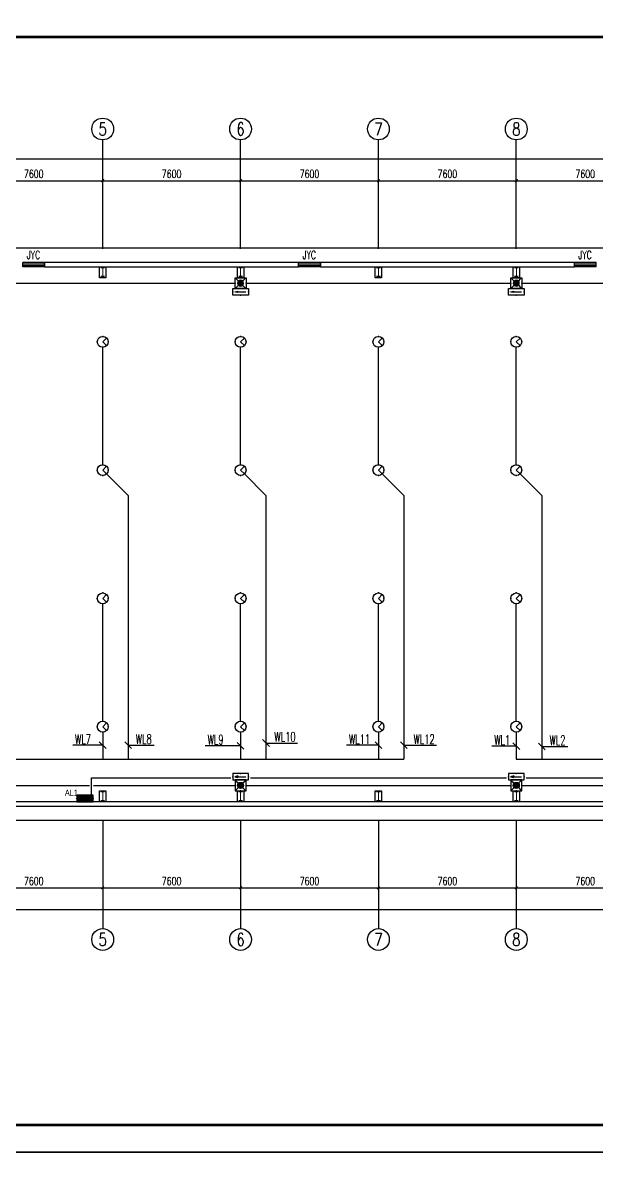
# Model space of a CAD drawing. Extents: x 54907 to 703237, y -798661 to -546661.
# Drawn here: x 103362 to 134962, y -673374 to -610374 of the extents above; entities that cross this region are included whole.
import ezdxf
from ezdxf.enums import TextEntityAlignment as Align

# ---------------------------------------------------------------- set-up
doc = ezdxf.new("R2010")
doc.units = 0
doc.header["$LTSCALE"] = 1000
doc.header["$MEASUREMENT"] = 0
for name, color, linetype in [('AXIS', 3, 'Continuous'), ('AXIS_TEXT', 7, 'Continuous'), ('DIM-照明', 3, 'Continuous'), ('EQUIP-照明', 3, 'Continuous'), ('EQUIP-箱柜', 3, 'Continuous'), ('PUB_TEXT', 7, 'Continuous'), ('PUB_TITLE', 4, 'Continuous'), ('WALL', 5, 'Continuous'), ('WINDOW', 4, 'Continuous'), ('WINDOW_TEXT', 7, 'Continuous'), ('WIRE-照明', 1, 'Continuous'), ('说明文本', 54, 'Continuous')]:
    doc.layers.add(name, color=color, linetype=linetype)
doc.layers.add('yichutu', color=7, linetype='Continuous', true_color=0xffffff, plot=False)
doc.styles.add('_TCH_AXIS', font='COMPLEX', dxfattribs={"bigfont": 'GBCBIG'})
doc.styles.add('_TCH_DIM_T3', font='SIMPLEX', dxfattribs={"width": 0.705882, "bigfont": 'GBCBIG'})
doc.styles.add('_TCH_WINDOW', font='SIMPLEX', dxfattribs={"bigfont": 'GBCBIG'})
doc.styles.add('_TEL_DIM', font='SIMPLEX', dxfattribs={"width": 0.8, "height": 3.5, "bigfont": 'HZTXT'})
doc.styles.add('COMPLEX', font='COMPLEX')
doc.styles.add('HZF', font='hztxt_e.shx', dxfattribs={"width": 0.7, "bigfont": '!hztxt.shx'})
doc.dimstyles.new('_TCH_ARCH&&150', dxfattribs={"dimtxt": 446.25, "dimasz": 150, "dimexe": 375, "dimexo": 450, "dimgap": 150, "dimtad": 1, "dimdec": 0, "dimzin": 0, "dimdsep": 46, "dimtxsty": '_TCH_DIM_T3', "dimblk": 'ARCHTICK', "dimcen": 0.09, "dimclrt": 7, "dimazin": 2, "dimtfac": 1, "dimtdec": 0, "dimtix": 1, "dimtmove": 2, "dimatfit": 3, "dimldrblk": 'ARCHTICK', "dimfxl": 0, "dimtolj": 1, "dimtzin": 0, "dimarcsym": 0})

# ---------------------------------------------------------------- blocks, each defined once
blk = doc.blocks.new('hrththe')
h = blk.add_hatch(color=2)
h.paths.add_polyline_path([(641672, -50401), (641728, -50401), (641728, -50809), (641672, -50809)])
h.paths.add_polyline_path([(641588, -50809), (641812, -50809), (641812, -50865), (641588, -50865)])
h.paths.add_polyline_path([(641588, -50345), (641812, -50345), (641812, -50401), (641588, -50401)])
at = {"layer": 'PUB_TEXT'}
for p, q in [((641523, -50911), (641523, -50311)), ((641523, -50311), (641873, -50311)), ((641873, -50311), (641873, -50911)), ((641873, -50911), (641523, -50911))]:
    blk.add_line(p, q, dxfattribs=at)
blk = doc.blocks.new('$equip$00002831')
for q in [(-0.35, -0.35), (0.35, -0.35)]:
    blk.add_line((0, 0), q)
at = {"const_width": 0.05}
blk.add_lwpolyline([(0.5, 0, 1), (-0.5, 0, 1), (0.5, 0, -2.700563)], format="xyb", dxfattribs=at)
blk.add_circle((0, 0), 0.5)
for p in [(-0.5, 0), (0, 0.5), (0.5, 0), (0, -0.5)]:
    blk.add_point(p)
at = {"color": 7, "style": '_TEL_DIM', "flags": 1}
for tag in ['A', 'REMARK']:
    blk.add_attdef(tag, text='', height=0.00002, dxfattribs=at).set_placement((0, 0), align=Align.MIDDLE_CENTER)
blk = doc.blocks.new('$equip$00002604')
blk.add_hatch(color=256).paths.add_polyline_path([(0.27, 0.5, 1), (-0.27, 0.5, 1)])
for p, q in [((-0.43, 0.93), (-0.19, 0.69)), ((-0.43, 0.07), (-0.19, 0.31)), ((0.19, 0.69), (0.43, 0.93)), ((0.19, 0.31), (0.43, 0.07))]:
    blk.add_line(p, q)
at = {"const_width": 0.05}
blk.add_lwpolyline([(-0.5, 1), (-0.5, 0), (0.5, 0), (0.5, 1), (-0.5, 1), (-0.5, 0)], dxfattribs=at)
blk.add_lwpolyline([(-0.5, 1), (-0.5, 0), (0.5, 0), (0.5, 1)], close=True)
blk.add_circle((0, 0.5), 0.275)
for p in [(-0.5, 0.5), (0, 1), (0, 0), (0.5, 0.5)]:
    blk.add_point(p)
at = {"color": 7, "style": '_TEL_DIM', "flags": 1}
blk.add_attdef('A', text='', height=0.000025, dxfattribs=at).set_placement((0, 0), align=Align.MIDDLE_CENTER)
blk = doc.blocks.new('$equip$00002541')
blk.add_hatch(color=256).paths.add_polyline_path([(-0.24, 0.37), (-0.53, 0.3), (-0.24, 0.23)])
for p, q in [((-0.72, 0.6), (-0.72, 0)), ((0.72, 0.6), (-0.72, 0.6)), ((-0.72, 0), (0.72, 0)), ((-0.24, 0.37), (-0.53, 0.3)), ((-0.53, 0.3), (-0.24, 0.23)), ((-0.24, 0.37), (-0.24, 0.23)), ((0.72, 0), (0.72, 0.6))]:
    blk.add_line(p, q)
at = {"color": 7}
blk.add_line((-0.48, 0.3), (0.48, 0.3), dxfattribs=at)
at = {"const_width": 0.05}
blk.add_lwpolyline([(-0.72, 0.6), (-0.72, 0), (0.72, 0), (0.72, 0.6), (-0.72, 0.6), (-0.72, 0)], dxfattribs=at)
for p in [(-0.72, 0.3), (0, 0.6), (0, 0), (0.72, 0.3)]:
    blk.add_point(p)
at = {"color": 7, "style": '_TEL_DIM', "flags": 1}
blk.add_attdef('A', text='', height=0.00002, dxfattribs=at).set_placement((0, 0), align=Align.MIDDLE_CENTER)
blk = doc.blocks.new('*X14')
at = {"color": 0}
for p, q in [((-250, 33), (-83, 200)), ((-250, 68), (-118, 200)), ((-250, 104), (-154, 200)), ((-250, 139), (-189, 200)), ((-250, 174), (-224, 200)), ((-247, 0), (-47, 200)), ((-212, 0), (-12, 200)), ((-177, 0), (23, 200)), ((-141, 0), (59, 200)), ((-106, 0), (94, 200)), ((-71, 0), (129, 200)), ((-35, 0), (165, 200)), ((0, 0), (200, 200)), ((35, 0), (235, 200)), ((71, 0), (250, 179)), ((106, 0), (250, 144)), ((141, 0), (250, 109)), ((177, 0), (250, 73)), ((212, 0), (250, 38)), ((247, 0), (250, 3))]:
    blk.add_line(p, q, dxfattribs=at)
blk = doc.blocks.new('$equip$00002943')
for p, q in [((-0.75, 0.6), (-0.75, 0)), ((0.75, 0.6), (-0.75, 0.6)), ((-0.75, 0), (0.75, 0)), ((0.75, 0), (0.75, 0.6))]:
    blk.add_line(p, q)
for points, const_width in [([(-0.75, 0.3), (0.75, 0.3)], 0.6), ([(-0.75, 0.6), (-0.75, 0), (0.75, 0), (0.75, 0.6), (-0.75, 0.6), (-0.75, 0)], 0.05)]:
    blk.add_lwpolyline(points, dxfattribs=dict(const_width=const_width))
for p in [(-0.75, 0.3), (0, 0.6), (0, 0), (0.75, 0.3)]:
    blk.add_point(p)
at = {"xscale": 0.00300000000061118, "yscale": 0.00300000000061118, "zscale": 0.003}
blk.add_blockref('*X14', (0, 0), dxfattribs=at)
at = {"color": 7, "style": '_TEL_DIM', "flags": 1}
for tag in ['A', 'REMARK']:
    blk.add_attdef(tag, text='', height=0.00002, dxfattribs=at).set_placement((0, 0), align=Align.MIDDLE_CENTER)
blk = doc.blocks.new('yct-1337-420-200550-63000-150-2010.0')
at = {"layer": 'yichutu', "color": 7, "true_color": 0xffffff}
blk.add_lwpolyline([(0, 0), (0, 63000), (200550, 63000), (200550, 0)], close=True, dxfattribs=at)
blk = doc.blocks.new('_ArchTick')
at = {"color": 0, "linetype": 'ByBlock', "const_width": 0.4}
blk.add_lwpolyline([(-0.5, -0.5), (0.5, 0.5)], dxfattribs=at)
blk = doc.blocks.new('*D307')
at = {"layer": 'AXIS', "color": 0, "lineweight": -2}
for p, q in [((100162, -622379), (100162, -618704)), ((100162, -619079), (107762, -619079)), ((107762, -622379), (107762, -618704))]:
    blk.add_line(p, q, dxfattribs=at)
at = {"layer": 'Defpoints', "color": 0}
for p in [(107762, -619079), (100162, -622829), (107762, -622829)]:
    blk.add_point(p, dxfattribs=at)
at = {"layer": 'AXIS', "color": 0, "lineweight": -2, "xscale": 150, "yscale": 150, "zscale": 150, "rotation": 180}
blk.add_blockref('_ArchTick', (100162, -619079), dxfattribs=at)
at = {"layer": 'AXIS', "color": 0, "lineweight": -2, "xscale": 150, "yscale": 150, "zscale": 150}
blk.add_blockref('_ArchTick', (107762, -619079), dxfattribs=at)
at = {"layer": 'AXIS', "color": 7, "insert": (103962, -618706), "char_height": 446.2, "attachment_point": 5, "style": '_TCH_DIM_T3'}
blk.add_mtext('\\A1;7600', dxfattribs=at)
blk = doc.blocks.new('*D308')
at = {"layer": 'AXIS', "color": 0, "lineweight": -2}
for p, q in [((107762, -622379), (107762, -618704)), ((107762, -619079), (115362, -619079)), ((115362, -622379), (115362, -618704))]:
    blk.add_line(p, q, dxfattribs=at)
at = {"layer": 'Defpoints', "color": 0}
for p in [(115362, -619079), (107762, -622829), (115362, -622829)]:
    blk.add_point(p, dxfattribs=at)
at = {"layer": 'AXIS', "color": 0, "lineweight": -2, "xscale": 150, "yscale": 150, "zscale": 150, "rotation": 180}
blk.add_blockref('_ArchTick', (107762, -619079), dxfattribs=at)
at = {"layer": 'AXIS', "color": 0, "lineweight": -2, "xscale": 150, "yscale": 150, "zscale": 150}
blk.add_blockref('_ArchTick', (115362, -619079), dxfattribs=at)
at = {"layer": 'AXIS', "color": 7, "insert": (111562, -618706), "char_height": 446.2, "attachment_point": 5, "style": '_TCH_DIM_T3'}
blk.add_mtext('\\A1;7600', dxfattribs=at)
blk = doc.blocks.new('*D309')
at = {"layer": 'AXIS', "color": 0, "lineweight": -2}
for p, q in [((115362, -622379), (115362, -618704)), ((115362, -619079), (122962, -619079)), ((122962, -622379), (122962, -618704))]:
    blk.add_line(p, q, dxfattribs=at)
at = {"layer": 'Defpoints', "color": 0}
for p in [(122962, -619079), (115362, -622829), (122962, -622829)]:
    blk.add_point(p, dxfattribs=at)
at = {"layer": 'AXIS', "color": 0, "lineweight": -2, "xscale": 150, "yscale": 150, "zscale": 150, "rotation": 180}
blk.add_blockref('_ArchTick', (115362, -619079), dxfattribs=at)
at = {"layer": 'AXIS', "color": 0, "lineweight": -2, "xscale": 150, "yscale": 150, "zscale": 150}
blk.add_blockref('_ArchTick', (122962, -619079), dxfattribs=at)
at = {"layer": 'AXIS', "color": 7, "insert": (119162, -618706), "char_height": 446.2, "attachment_point": 5, "style": '_TCH_DIM_T3'}
blk.add_mtext('\\A1;7600', dxfattribs=at)
blk = doc.blocks.new('*D310')
at = {"layer": 'AXIS', "color": 0, "lineweight": -2}
for p, q in [((122962, -622379), (122962, -618704)), ((122962, -619079), (130562, -619079)), ((130562, -622379), (130562, -618704))]:
    blk.add_line(p, q, dxfattribs=at)
at = {"layer": 'Defpoints', "color": 0}
for p in [(130562, -619079), (122962, -622829), (130562, -622829)]:
    blk.add_point(p, dxfattribs=at)
at = {"layer": 'AXIS', "color": 0, "lineweight": -2, "xscale": 150, "yscale": 150, "zscale": 150, "rotation": 180}
blk.add_blockref('_ArchTick', (122962, -619079), dxfattribs=at)
at = {"layer": 'AXIS', "color": 0, "lineweight": -2, "xscale": 150, "yscale": 150, "zscale": 150}
blk.add_blockref('_ArchTick', (130562, -619079), dxfattribs=at)
at = {"layer": 'AXIS', "color": 7, "insert": (126762, -618706), "char_height": 446.2, "attachment_point": 5, "style": '_TCH_DIM_T3'}
blk.add_mtext('\\A1;7600', dxfattribs=at)
blk = doc.blocks.new('*D311')
at = {"layer": 'AXIS', "color": 0, "lineweight": -2}
for p, q in [((130562, -622379), (130562, -618704)), ((130562, -619079), (138162, -619079)), ((138162, -622379), (138162, -618704))]:
    blk.add_line(p, q, dxfattribs=at)
at = {"layer": 'Defpoints', "color": 0}
for p in [(138162, -619079), (130562, -622829), (138162, -622829)]:
    blk.add_point(p, dxfattribs=at)
at = {"layer": 'AXIS', "color": 0, "lineweight": -2, "xscale": 150, "yscale": 150, "zscale": 150, "rotation": 180}
blk.add_blockref('_ArchTick', (130562, -619079), dxfattribs=at)
at = {"layer": 'AXIS', "color": 0, "lineweight": -2, "xscale": 150, "yscale": 150, "zscale": 150}
blk.add_blockref('_ArchTick', (138162, -619079), dxfattribs=at)
at = {"layer": 'AXIS', "color": 7, "insert": (134362, -618706), "char_height": 446.2, "attachment_point": 5, "style": '_TCH_DIM_T3'}
blk.add_mtext('\\A1;7600', dxfattribs=at)
blk = doc.blocks.new('*D324')
at = {"layer": 'AXIS', "color": 0, "lineweight": -2}
for p, q in [((77362, -622379), (77362, -617504)), ((77362, -617879), (229362, -617879)), ((229362, -622379), (229362, -617504))]:
    blk.add_line(p, q, dxfattribs=at)
at = {"layer": 'Defpoints', "color": 0}
for p in [(229362, -617879), (77362, -622829), (229362, -622829)]:
    blk.add_point(p, dxfattribs=at)
at = {"layer": 'AXIS', "color": 0, "lineweight": -2, "xscale": 150, "yscale": 150, "zscale": 150, "rotation": 180}
blk.add_blockref('_ArchTick', (77362, -617879), dxfattribs=at)
at = {"layer": 'AXIS', "color": 0, "lineweight": -2, "xscale": 150, "yscale": 150, "zscale": 150}
blk.add_blockref('_ArchTick', (229362, -617879), dxfattribs=at)
at = {"layer": 'AXIS', "color": 7, "insert": (153362, -617506), "char_height": 446.2, "attachment_point": 5, "style": '_TCH_DIM_T3'}
blk.add_mtext('\\A1;152000', dxfattribs=at)
blk = doc.blocks.new('*D328')
at = {"layer": 'AXIS', "color": 0, "lineweight": -2}
for p, q in [((100162, -654779), (100162, -658454)), ((107762, -654779), (107762, -658454)), ((100162, -658079), (107762, -658079))]:
    blk.add_line(p, q, dxfattribs=at)
at = {"layer": 'Defpoints', "color": 0}
for p in [(100162, -654329), (107762, -654329), (107762, -658079)]:
    blk.add_point(p, dxfattribs=at)
at = {"layer": 'AXIS', "color": 0, "lineweight": -2, "xscale": 150, "yscale": 150, "zscale": 150, "rotation": 180}
blk.add_blockref('_ArchTick', (100162, -658079), dxfattribs=at)
at = {"layer": 'AXIS', "color": 0, "lineweight": -2, "xscale": 150, "yscale": 150, "zscale": 150}
blk.add_blockref('_ArchTick', (107762, -658079), dxfattribs=at)
at = {"layer": 'AXIS', "color": 7, "insert": (103962, -657706), "char_height": 446.2, "attachment_point": 5, "style": '_TCH_DIM_T3'}
blk.add_mtext('\\A1;7600', dxfattribs=at)
blk = doc.blocks.new('*D329')
at = {"layer": 'AXIS', "color": 0, "lineweight": -2}
for p, q in [((107762, -654779), (107762, -658454)), ((115362, -654779), (115362, -658454)), ((107762, -658079), (115362, -658079))]:
    blk.add_line(p, q, dxfattribs=at)
at = {"layer": 'Defpoints', "color": 0}
for p in [(107762, -654329), (115362, -654329), (115362, -658079)]:
    blk.add_point(p, dxfattribs=at)
at = {"layer": 'AXIS', "color": 0, "lineweight": -2, "xscale": 150, "yscale": 150, "zscale": 150, "rotation": 180}
blk.add_blockref('_ArchTick', (107762, -658079), dxfattribs=at)
at = {"layer": 'AXIS', "color": 0, "lineweight": -2, "xscale": 150, "yscale": 150, "zscale": 150}
blk.add_blockref('_ArchTick', (115362, -658079), dxfattribs=at)
at = {"layer": 'AXIS', "color": 7, "insert": (111562, -657706), "char_height": 446.2, "attachment_point": 5, "style": '_TCH_DIM_T3'}
blk.add_mtext('\\A1;7600', dxfattribs=at)
blk = doc.blocks.new('*D330')
at = {"layer": 'AXIS', "color": 0, "lineweight": -2}
for p, q in [((115362, -654779), (115362, -658454)), ((122962, -654779), (122962, -658454)), ((115362, -658079), (122962, -658079))]:
    blk.add_line(p, q, dxfattribs=at)
at = {"layer": 'Defpoints', "color": 0}
for p in [(115362, -654329), (122962, -654329), (122962, -658079)]:
    blk.add_point(p, dxfattribs=at)
at = {"layer": 'AXIS', "color": 0, "lineweight": -2, "xscale": 150, "yscale": 150, "zscale": 150, "rotation": 180}
blk.add_blockref('_ArchTick', (115362, -658079), dxfattribs=at)
at = {"layer": 'AXIS', "color": 0, "lineweight": -2, "xscale": 150, "yscale": 150, "zscale": 150}
blk.add_blockref('_ArchTick', (122962, -658079), dxfattribs=at)
at = {"layer": 'AXIS', "color": 7, "insert": (119162, -657706), "char_height": 446.2, "attachment_point": 5, "style": '_TCH_DIM_T3'}
blk.add_mtext('\\A1;7600', dxfattribs=at)
blk = doc.blocks.new('*D331')
at = {"layer": 'AXIS', "color": 0, "lineweight": -2}
for p, q in [((122962, -654779), (122962, -658454)), ((130562, -654779), (130562, -658454)), ((122962, -658079), (130562, -658079))]:
    blk.add_line(p, q, dxfattribs=at)
at = {"layer": 'Defpoints', "color": 0}
for p in [(122962, -654329), (130562, -654329), (130562, -658079)]:
    blk.add_point(p, dxfattribs=at)
at = {"layer": 'AXIS', "color": 0, "lineweight": -2, "xscale": 150, "yscale": 150, "zscale": 150, "rotation": 180}
blk.add_blockref('_ArchTick', (122962, -658079), dxfattribs=at)
at = {"layer": 'AXIS', "color": 0, "lineweight": -2, "xscale": 150, "yscale": 150, "zscale": 150}
blk.add_blockref('_ArchTick', (130562, -658079), dxfattribs=at)
at = {"layer": 'AXIS', "color": 7, "insert": (126762, -657706), "char_height": 446.2, "attachment_point": 5, "style": '_TCH_DIM_T3'}
blk.add_mtext('\\A1;7600', dxfattribs=at)
blk = doc.blocks.new('*D332')
at = {"layer": 'AXIS', "color": 0, "lineweight": -2}
for p, q in [((130562, -654779), (130562, -658454)), ((138162, -654779), (138162, -658454)), ((130562, -658079), (138162, -658079))]:
    blk.add_line(p, q, dxfattribs=at)
at = {"layer": 'Defpoints', "color": 0}
for p in [(130562, -654329), (138162, -654329), (138162, -658079)]:
    blk.add_point(p, dxfattribs=at)
at = {"layer": 'AXIS', "color": 0, "lineweight": -2, "xscale": 150, "yscale": 150, "zscale": 150, "rotation": 180}
blk.add_blockref('_ArchTick', (130562, -658079), dxfattribs=at)
at = {"layer": 'AXIS', "color": 0, "lineweight": -2, "xscale": 150, "yscale": 150, "zscale": 150}
blk.add_blockref('_ArchTick', (138162, -658079), dxfattribs=at)
at = {"layer": 'AXIS', "color": 7, "insert": (134362, -657706), "char_height": 446.2, "attachment_point": 5, "style": '_TCH_DIM_T3'}
blk.add_mtext('\\A1;7600', dxfattribs=at)
blk = doc.blocks.new('*D345')
at = {"layer": 'AXIS', "color": 0, "lineweight": -2}
for p, q in [((77362, -654779), (77362, -659654)), ((229362, -654779), (229362, -659654)), ((77362, -659279), (229362, -659279))]:
    blk.add_line(p, q, dxfattribs=at)
at = {"layer": 'Defpoints', "color": 0}
for p in [(77362, -654329), (229362, -654329), (229362, -659279)]:
    blk.add_point(p, dxfattribs=at)
at = {"layer": 'AXIS', "color": 0, "lineweight": -2, "xscale": 150, "yscale": 150, "zscale": 150, "rotation": 180}
blk.add_blockref('_ArchTick', (77362, -659279), dxfattribs=at)
at = {"layer": 'AXIS', "color": 0, "lineweight": -2, "xscale": 150, "yscale": 150, "zscale": 150}
blk.add_blockref('_ArchTick', (229362, -659279), dxfattribs=at)
at = {"layer": 'AXIS', "color": 7, "insert": (153362, -658906), "char_height": 446.2, "attachment_point": 5, "style": '_TCH_DIM_T3'}
blk.add_mtext('\\A1;152000', dxfattribs=at)
blk = doc.blocks.new('_AXISO')
blk.add_circle((0, 0), 0.5)
at = {"layer": 'AXIS_TEXT', "style": 'COMPLEX', "width": 1.041667}
blk.add_attdef('A', text='', height=0.56, dxfattribs=at).set_placement((-0.25, -0.28), (0.25, -0.28), align=Align.FIT)
blk = doc.blocks.new('$TCHSYS$WIN2D')
for p, q in [((-0.5, 0.5), (0.5, 0.5)), ((-0.5, 0.5), (-0.5, -0.5)), ((0.5, 0.167), (-0.5, 0.167)), ((0.5, 0.5), (0.5, -0.5)), ((0.5, -0.167), (-0.5, -0.167)), ((-0.5, -0.5), (0.5, -0.5))]:
    blk.add_line(p, q)

msp = doc.modelspace()

# ---------------------------------------------------------------- linework, layer by layer
at = {"color": 2}
for points in [[(84962, -622788.7), (230402, -622788.7), (230402, -627528.7)], [(216162, -654368.7), (84962, -654368.7)]]:
    msp.add_lwpolyline(points, dxfattribs=at)
at = {"layer": 'AXIS'}
for p, q in [((107762, -622828.7), (107762, -616828.7)), ((115362, -622828.7), (115362, -616828.7)), ((122962, -622828.7), (122962, -616828.7)), ((130562, -622828.7), (130562, -616828.7)), ((107762, -654328.7), (107762, -660328.7)), ((115362, -654328.7), (115362, -660328.7)), ((122962, -654328.7), (122962, -660328.7)), ((130562, -654328.7), (130562, -660328.7))]:
    msp.add_line(p, q, dxfattribs=at)
at = {"layer": 'DIM-照明'}
for p, q in [((107947.6, -650401.3), (107576.4, -650030.1)), ((109348.2, -650401.3), (108977, -650030.1)), ((115547.6, -650426.8), (115176.4, -650055.6)), ((116948.2, -650278.1), (116577, -649906.9)), ((123147.6, -650401.9), (122776.4, -650030.7)), ((124548.2, -650401.9), (124177, -650030.7)), ((130747.6, -650449.5), (130376.4, -650078.3)), ((132148.2, -650465), (131777, -650093.8))]:
    msp.add_line(p, q, dxfattribs=at)
for points in [[(116762.6, -650092.5), (117099.1, -650092.5)], [(117099.1, -650092.5), (118497.6, -650092.5)], [(107251, -650215.7), (106108.5, -650215.7)], [(107762, -650215.7), (107251, -650215.7)], [(109162.6, -650215.7), (109458, -650215.7)], [(109458, -650215.7), (110600.5, -650215.7)], [(114544.9, -650241.2), (113418.4, -650241.2)], [(115362, -650241.2), (114544.9, -650241.2)], [(122459.8, -650216.3), (121205.3, -650216.3)], [(122962, -650216.3), (122459.8, -650216.3)], [(124362.6, -650216.3), (124766, -650216.3)], [(124766, -650216.3), (126164.5, -650216.3)], [(130216, -650263.9), (129217.5, -650263.9)], [(130562, -650263.9), (130216, -650263.9)], [(131962.6, -650279.4), (132262.2, -650279.4)], [(132262.2, -650279.4), (133404.7, -650279.4)]]:
    msp.add_lwpolyline(points, dxfattribs=at)
at = {"layer": 'PUB_TITLE'}
for p, q in [((55056.6, -672661.4), (255606.6, -672661.4)), ((255606.6, -672661.4), (55056.6, -672661.4))]:
    msp.add_line(p, q, dxfattribs=at)
at = {"layer": 'PUB_TITLE', "const_width": 150}
msp.add_lwpolyline([(58806.6, -671161.4), (254256.6, -671161.4), (254256.6, -611161.4), (58806.6, -611161.4)], close=True, dxfattribs=at)
at = {"layer": 'WALL'}
for p, q in [((118562, -623588.7), (104562, -623588.7)), ((104562, -623588.7), (104562, -623828.7)), ((118562, -623828.7), (118562, -623588.7)), ((133762, -623588.7), (119762, -623588.7)), ((119762, -623588.7), (119762, -623828.7)), ((133762, -623828.7), (133762, -623588.7)), ((104562, -623828.7), (118562, -623828.7)), ((119762, -623828.7), (133762, -623828.7)), ((216662, -653328.7), (84462, -653328.7)), ((84462, -653568.7), (216662, -653568.7))]:
    msp.add_line(p, q, dxfattribs=at)
at = {"layer": 'WIRE-照明', "linetype": 'Continuous'}
for p, q in [((100462, -624728.6), (115062, -624728.6)), ((115662, -624728.6), (130262, -624728.6)), ((130862, -624728.6), (145462, -624728.6)), ((107762, -634741.1), (107762, -628266.1)), ((115362, -634741.1), (115362, -628266.1)), ((122962, -634741.1), (122962, -628266.1)), ((130562, -634741.1), (130562, -628266.1)), ((107974.1, -635253.3), (109162.6, -636441.7)), ((115574.1, -635253.3), (116762.6, -636441.7)), ((123174.1, -635253.3), (124362.6, -636441.7)), ((130774.1, -635253.3), (131962.6, -636441.7)), ((109162.6, -636441.7), (109162.6, -650991.2)), ((116762.6, -636441.7), (116762.6, -650991.2)), ((124362.6, -636441.7), (124362.6, -650991.2)), ((131962.6, -636441.7), (131962.6, -650991.2)), ((107762, -648891.2), (107762, -642416.2)), ((115362, -648891.2), (115362, -642416.2)), ((122962, -648891.2), (122962, -642416.2)), ((130562, -648891.2), (130562, -642416.2)), ((107762, -649491.2), (107762, -650991.2)), ((115362, -649491.2), (115362, -650991.2)), ((122962, -649491.2), (122962, -650991.2)), ((130562, -649491.2), (130562, -650991.2)), ((84962, -650991.2), (124362.6, -650991.2)), ((130562, -650991.2), (169962.6, -650991.2)), ((107141.3, -652968.7), (107141.3, -652014.9)), ((107141.3, -652014.9), (114817.5, -652014.9)), ((115906.5, -652014.9), (130017.5, -652014.9)), ((131106.5, -652014.9), (145217.5, -652014.9)), ((100462, -652428.8), (107028.8, -652428.8)), ((107253.8, -652428.8), (115062, -652428.8)), ((115662, -652428.8), (130262, -652428.8)), ((130862, -652428.8), (145462, -652428.8))]:
    msp.add_line(p, q, dxfattribs=at)

# ---------------------------------------------------------------- block references
for p in [(-533935.7, -573517.2), (-526335.7, -573517.2), (-518735.7, -573517.2), (-511135.7, -573517.2), (-533935.7, -602417.3), (-526335.7, -602417.3), (-518735.7, -602417.3), (-511135.7, -602417.3)]:
    msp.add_blockref('hrththe', p)
at = {"layer": 'AXIS'}
ref = msp.add_blockref('_AXISO', (107762, -616228.7), dxfattribs=dict(at, xscale=1200, yscale=1200, zscale=1200))
ref.add_attrib('A', '5', dxfattribs={"layer": 'AXIS_TEXT', "height": 698.9, "style": '_TCH_AXIS'}).set_placement((107529, -616578.1), (107995, -616578.1), align=Align.FIT)
ref = msp.add_blockref('_AXISO', (115362, -616228.7), dxfattribs=dict(at, xscale=1200, yscale=1200, zscale=1200))
ref.add_attrib('A', '6', dxfattribs={"layer": 'AXIS_TEXT', "height": 714.2, "style": '_TCH_AXIS', "width": 0.928571}).set_placement((115140.9, -616585.8), (115583.1, -616585.8), align=Align.FIT)
ref = msp.add_blockref('_AXISO', (122962, -616228.7), dxfattribs=dict(at, xscale=1200, yscale=1200, zscale=1200))
ref.add_attrib('A', '7', dxfattribs={"layer": 'AXIS_TEXT', "height": 698.9, "style": '_TCH_AXIS'}).set_placement((122729, -616578.1), (123195, -616578.1), align=Align.FIT)
ref = msp.add_blockref('_AXISO', (130562, -616228.7), dxfattribs=dict(at, xscale=1200, yscale=1200, zscale=1200))
ref.add_attrib('A', '8', dxfattribs={"layer": 'AXIS_TEXT', "height": 698.9, "style": '_TCH_AXIS'}).set_placement((130329, -616578.1), (130795, -616578.1), align=Align.FIT)
ref = msp.add_blockref('_AXISO', (107762, -660928.7), dxfattribs=dict(at, xscale=1200, yscale=1200, zscale=1200))
ref.add_attrib('A', '5', dxfattribs={"layer": 'AXIS_TEXT', "height": 698.9, "style": '_TCH_AXIS'}).set_placement((107529, -661278.1), (107995, -661278.1), align=Align.FIT)
ref = msp.add_blockref('_AXISO', (115362, -660928.7), dxfattribs=dict(at, xscale=1200, yscale=1200, zscale=1200))
ref.add_attrib('A', '6', dxfattribs={"layer": 'AXIS_TEXT', "height": 714.2, "style": '_TCH_AXIS', "width": 0.928571}).set_placement((115140.9, -661285.8), (115583.1, -661285.8), align=Align.FIT)
ref = msp.add_blockref('_AXISO', (122962, -660928.7), dxfattribs=dict(at, xscale=1200, yscale=1200, zscale=1200))
ref.add_attrib('A', '7', dxfattribs={"layer": 'AXIS_TEXT', "height": 698.9, "style": '_TCH_AXIS'}).set_placement((122729, -661278.1), (123195, -661278.1), align=Align.FIT)
ref = msp.add_blockref('_AXISO', (130562, -660928.7), dxfattribs=dict(at, xscale=1200, yscale=1200, zscale=1200))
ref.add_attrib('A', '8', dxfattribs={"layer": 'AXIS_TEXT', "height": 698.9, "style": '_TCH_AXIS'}).set_placement((130329, -661278.1), (130795, -661278.1), align=Align.FIT)
at = {"layer": 'EQUIP-照明', "yscale": 600, "zscale": 600}
for name, p, xscale, rotation in [('$equip$00002604', (115362, -624428.6), -600, 180), ('$equip$00002604', (130562, -624428.6), -600, 180), ('$equip$00002541', (115362, -625028.6), -600, 180), ('$equip$00002541', (130562, -625028.6), -600, 180), ('$equip$00002831', (107762, -627966.1), 600, 90), ('$equip$00002831', (115362, -627966.1), 600, 90), ('$equip$00002831', (122962, -627966.1), 600, 90), ('$equip$00002831', (130562, -627966.1), 600, 90), ('$equip$00002831', (107762, -635041.1), 600, 90), ('$equip$00002831', (115362, -635041.1), 600, 90), ('$equip$00002831', (122962, -635041.1), 600, 90), ('$equip$00002831', (130562, -635041.1), 600, 90), ('$equip$00002831', (107762, -642116.2), 600, 90), ('$equip$00002831', (115362, -642116.2), 600, 90), ('$equip$00002831', (122962, -642116.2), 600, 90), ('$equip$00002831', (130562, -642116.2), 600, 90), ('$equip$00002831', (107762, -649191.2), 600, 90), ('$equip$00002831', (115362, -649191.2), 600, 90), ('$equip$00002831', (122962, -649191.2), 600, 90), ('$equip$00002831', (130562, -649191.2), 600, 90)]:
    msp.add_blockref(name, p, dxfattribs=dict(at, xscale=xscale, rotation=rotation))
at = {"layer": 'EQUIP-照明', "xscale": 600, "yscale": 600, "zscale": 600}
for name, p in [('$equip$00002541', (115362, -652128.8)), ('$equip$00002541', (130562, -652128.8)), ('$equip$00002604', (115362, -652728.8)), ('$equip$00002604', (130562, -652728.8))]:
    msp.add_blockref(name, p, dxfattribs=at)
at = {"layer": 'EQUIP-箱柜', "xscale": 600, "yscale": 600, "zscale": 600}
msp.add_blockref('$equip$00002943', (106781.3, -653328.7), dxfattribs=at)
at = {"layer": 'WINDOW'}
ref = msp.add_blockref('$TCHSYS$WIN2D', (103962, -623708.7), dxfattribs=dict(at, xscale=1200, yscale=240, zscale=1200, rotation=180))
ref.add_attrib('A', 'JYC', (103579.5, -623399.3), dxfattribs={"layer": 'WINDOW_TEXT', "height": 446.25, "style": '_TCH_WINDOW', "width": 0.705882})
ref = msp.add_blockref('$TCHSYS$WIN2D', (119162, -623708.7), dxfattribs=dict(at, xscale=1200, yscale=240, zscale=1200, rotation=180))
ref.add_attrib('A', 'JYC', (118779.5, -623399.3), dxfattribs={"layer": 'WINDOW_TEXT', "height": 446.25, "style": '_TCH_WINDOW', "width": 0.705882})
ref = msp.add_blockref('$TCHSYS$WIN2D', (134362, -623708.7), dxfattribs=dict(at, xscale=1200, yscale=240, zscale=1200, rotation=180))
ref.add_attrib('A', 'JYC', (133979.5, -623399.3), dxfattribs={"layer": 'WINDOW_TEXT', "height": 446.25, "style": '_TCH_WINDOW', "width": 0.705882})
at = {"layer": 'yichutu'}
for p in [(55056.6, -672661.4), (55056.6, -735661.4)]:
    msp.add_blockref('yct-1337-420-200550-63000-150-2010.0', p, dxfattribs=at)

# ---------------------------------------------------------------- texts
at = {"layer": 'DIM-照明', "color": 7, "style": '_TEL_DIM', "width": 0.64}
for s, p in [('WL10', (117230.3, -650017.5)), ('WL7', (106239.8, -650140.7)), ('WL8', (109589.3, -650140.7)), ('WL9', (113549.7, -650166.2)), ('WL11', (121336.6, -650141.3)), ('WL12', (124897.3, -650141.3)), ('WL1', (129348.8, -650188.9)), ('WL2', (132393.4, -650204.4))]:
    msp.add_text(s, height=525, dxfattribs=at).set_placement(p)
at = {"layer": '说明文本', "color": 6, "style": 'HZF', "width": 0.8}
msp.add_text('AL1', height=350, dxfattribs=at).set_placement((105676.4, -653012.9))

# ---------------------------------------------------------------- dimensions: what is measured, and where the dimension line sits
at = {"layer": 'AXIS'}
for p1, p2, distance, picture, middle in [((77362, -622828.7), (229362, -622828.7), 4950, '*D324', (153362, -617505.5)), ((100162, -622828.7), (107762, -622828.7), 3750, '*D307', (103962, -618705.5)), ((107762, -622828.7), (115362, -622828.7), 3750, '*D308', (111562, -618705.5)), ((115362, -622828.7), (122962, -622828.7), 3750, '*D309', (119162, -618705.5)), ((122962, -622828.7), (130562, -622828.7), 3750, '*D310', (126762, -618705.5)), ((130562, -622828.7), (138162, -622828.7), 3750, '*D311', (134362, -618705.5)), ((77362, -654328.7), (229362, -654328.7), -4950, '*D345', (153362, -658905.5)), ((100162, -654328.7), (107762, -654328.7), -3750, '*D328', (103962, -657705.5)), ((107762, -654328.7), (115362, -654328.7), -3750, '*D329', (111562, -657705.5)), ((115362, -654328.7), (122962, -654328.7), -3750, '*D330', (119162, -657705.5)), ((122962, -654328.7), (130562, -654328.7), -3750, '*D331', (126762, -657705.5)), ((130562, -654328.7), (138162, -654328.7), -3750, '*D332', (134362, -657705.5))]:
    dim = msp.add_aligned_dim(p1=p1, p2=p2, distance=distance, dimstyle='_TCH_ARCH&&150', dxfattribs=at)
    dim.commit()
    dim.dimension.update_dxf_attribs({"geometry": picture, "text_midpoint": middle})

doc.saveas('drawing.dxf')
